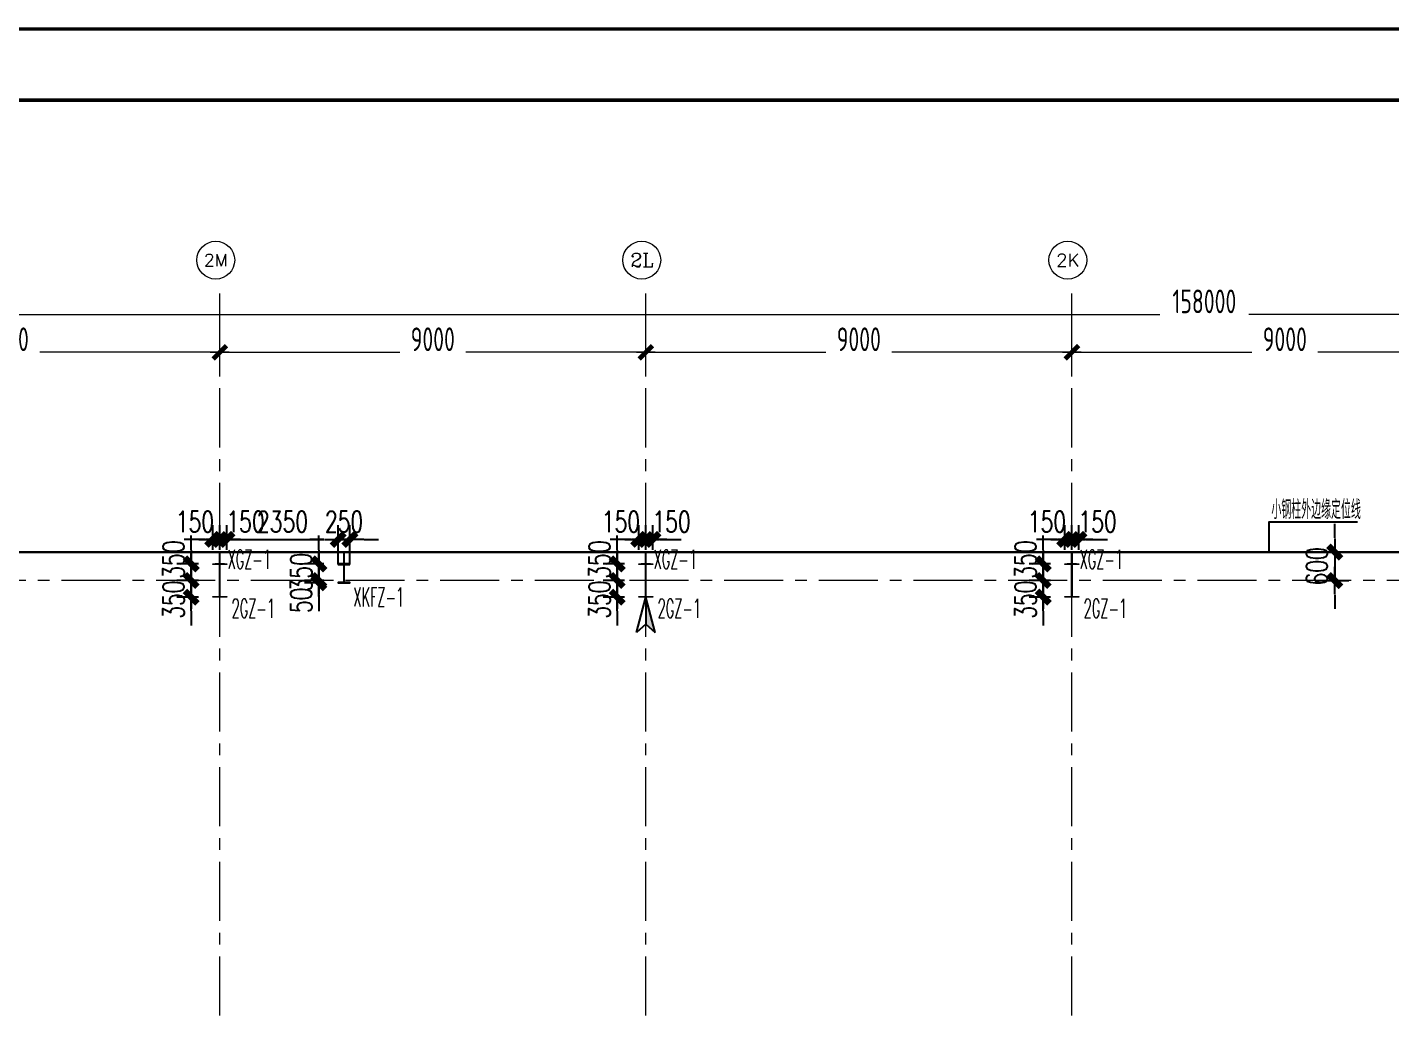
# Model space of a CAD drawing. Extents: x -1201378 to 2367219, y -619313 to 244905.
# Drawn here: x 113175 to 141979, y 9275 to 30085 of the extents above; entities that cross this region are included whole.
import ezdxf
from ezdxf.enums import TextEntityAlignment as Align

# ---------------------------------------------------------------- set-up
doc = ezdxf.new("R2010")
doc.units = 0
doc.header["$LTSCALE"] = 1000
doc.linetypes.add('CENTER', pattern=[2, 1.25, -0.25, 0.25, -0.25])
doc.linetypes.add('HIDDEN', pattern=[0.375, 0.25, -0.125])
doc.layers.get('0').update_dxf_attribs({"linetype": 'CONTINUOUS'})
doc.layers.get('Defpoints').update_dxf_attribs({"linetype": 'CONTINUOUS'})
for name, color, linetype in [('0-cxFrame', 155, 'CONTINUOUS'), ('A-AXIS-DP', 126, 'CONTINUOUS'), ('S-CJGC', 5, 'CONTINUOUS'), ('S-DIMZ', 115, 'CONTINUOUS'), ('S-SGJ', 21, 'CONTINUOUS'), ('S-SHAPE2', 165, 'HIDDEN')]:
    doc.layers.add(name, color=color, linetype=linetype)
for name, color, linetype, lineweight in [('0-cxText', 131, 'CONTINUOUS', 25), ('S-axis', 111, 'CONTINUOUS', 0), ('S-col', 2, 'CONTINUOUS', 0), ('S-dote', 5, 'CENTER', 0)]:
    doc.layers.add(name, color=color, linetype=linetype, lineweight=lineweight)
doc.styles.add('_TCH_AXIS', font='COMPLEX', dxfattribs={"bigfont": 'GBCBIG'})
doc.styles.add('cx_tuming', font='simhei.ttf')
doc.styles.add('cx_tuqian1', font='')
doc.styles.add('SS1', font='tj-romans1.shx', dxfattribs={"width": 0.7, "bigfont": 'tj-hztxt1.shx'})
doc.styles.add('TSSD_Dimension', font='tssdeng.shx', dxfattribs={"width": 0.7, "bigfont": 'hztxt.shx'})
doc.styles.add('黑体', font='simhei.ttf', dxfattribs={"width": 0.8})
doc.styles.get('cx_tuqian1').set_extended_font_data('SimSun')
doc.dimstyles.new('S-150-ARCHI', dxfattribs={"dimscale": 150, "dimtxt": 3, "dimasz": 2, "dimexe": 2, "dimexo": 2, "dimgap": 1, "dimtad": 1, "dimdec": 0, "dimzin": 0, "dimdsep": 46, "dimtxsty": 'SS1', "dimblk1": 'TT', "dimblk2": 'TT', "dimsah": 1, "dimcen": 1, "dimclrd": 256, "dimclre": 256, "dimclrt": 256, "dimadec": 0, "dimazin": 0, "dimtfac": 1, "dimtdec": 0, "dimtix": 1, "dimtmove": 2, "dimatfit": 0, "dimldrblk": 'TT', "dimfxl": 2, "dimtolj": 1, "dimtzin": 0, "dimarcsym": 0})
doc.dimstyles.new('TSSD_200_200', dxfattribs={"dimtxt": 500, "dimasz": 200, "dimexe": 200, "dimexo": 500, "dimgap": 200, "dimtad": 1, "dimdec": 0, "dimzin": 0, "dimdsep": 46, "dimtxsty": 'TSSD_Dimension', "dimblk": 'ARCHTICK', "dimcen": 0, "dimdle": 200, "dimclrt": 7, "dimadec": 0, "dimazin": 0, "dimtfac": 1, "dimtdec": 0, "dimtix": 1, "dimtmove": 2, "dimatfit": 3, "dimfxl": 1, "dimtolj": 1, "dimtzin": 0, "dimarcsym": 0})

# ---------------------------------------------------------------- blocks, each defined once
blk = doc.blocks.new('_ArchTick')
at = {"color": 0, "linetype": 'ByBlock', "const_width": 0.5}
blk.add_lwpolyline([(-0.71, -0.71), (0.71, 0.71)], dxfattribs=at)
blk = doc.blocks.new('*D99')
at = {"layer": 'Defpoints', "color": 0, "transparency": 16777216}
for p in [(-182758, -176778), (-191758, -177738), (-182758, -177738)]:
    blk.add_point(p, dxfattribs=at)
at = {"layer": 'S-axis', "color": 0, "lineweight": -2, "transparency": 16777216}
for p, q in [((-191958, -176778), (-187957, -176778)), ((-191758, -177238), (-191758, -176578)), ((-182558, -176778), (-186560, -176778)), ((-182758, -177238), (-182758, -176578))]:
    blk.add_line(p, q, dxfattribs=at)
at = {"layer": 'S-axis', "color": 0, "lineweight": -2, "transparency": 16777216, "xscale": 200, "yscale": 200, "zscale": 200, "rotation": 180}
blk.add_blockref('_ArchTick', (-191758, -176778), dxfattribs=at)
at = {"layer": 'S-axis', "color": 0, "lineweight": -2, "transparency": 16777216, "xscale": 200, "yscale": 200, "zscale": 200}
blk.add_blockref('_ArchTick', (-182758, -176778), dxfattribs=at)
at = {"layer": 'S-axis', "color": 7, "transparency": 16777216, "insert": (-187258, -176503), "char_height": 500, "attachment_point": 5, "style": 'TSSD_Dimension'}
blk.add_mtext('\\A1;9000', dxfattribs=at)
blk = doc.blocks.new('*D100')
at = {"layer": 'Defpoints', "color": 0, "transparency": 16777216}
for p in [(-173758, -176778), (-182758, -177738), (-173758, -177738)]:
    blk.add_point(p, dxfattribs=at)
at = {"layer": 'S-axis', "color": 0, "lineweight": -2, "transparency": 16777216}
for p, q in [((-182958, -176778), (-178957, -176778)), ((-182758, -177238), (-182758, -176578)), ((-173558, -176778), (-177560, -176778)), ((-173758, -177238), (-173758, -176578))]:
    blk.add_line(p, q, dxfattribs=at)
at = {"layer": 'S-axis', "color": 0, "lineweight": -2, "transparency": 16777216, "xscale": 200, "yscale": 200, "zscale": 200, "rotation": 180}
blk.add_blockref('_ArchTick', (-182758, -176778), dxfattribs=at)
at = {"layer": 'S-axis', "color": 0, "lineweight": -2, "transparency": 16777216, "xscale": 200, "yscale": 200, "zscale": 200}
blk.add_blockref('_ArchTick', (-173758, -176778), dxfattribs=at)
at = {"layer": 'S-axis', "color": 7, "transparency": 16777216, "insert": (-178258, -176503), "char_height": 500, "attachment_point": 5, "style": 'TSSD_Dimension'}
blk.add_mtext('\\A1;9000', dxfattribs=at)
blk = doc.blocks.new('*D101')
at = {"layer": 'Defpoints', "color": 0, "transparency": 16777216}
for p in [(-164758, -176778), (-173758, -177738), (-164758, -177738)]:
    blk.add_point(p, dxfattribs=at)
at = {"layer": 'S-axis', "color": 0, "lineweight": -2, "transparency": 16777216}
for p, q in [((-173958, -176778), (-169957, -176778)), ((-173758, -177238), (-173758, -176578)), ((-164558, -176778), (-168560, -176778)), ((-164758, -177238), (-164758, -176578))]:
    blk.add_line(p, q, dxfattribs=at)
at = {"layer": 'S-axis', "color": 0, "lineweight": -2, "transparency": 16777216, "xscale": 200, "yscale": 200, "zscale": 200, "rotation": 180}
blk.add_blockref('_ArchTick', (-173758, -176778), dxfattribs=at)
at = {"layer": 'S-axis', "color": 0, "lineweight": -2, "transparency": 16777216, "xscale": 200, "yscale": 200, "zscale": 200}
blk.add_blockref('_ArchTick', (-164758, -176778), dxfattribs=at)
at = {"layer": 'S-axis', "color": 7, "transparency": 16777216, "insert": (-169258, -176503), "char_height": 500, "attachment_point": 5, "style": 'TSSD_Dimension'}
blk.add_mtext('\\A1;9000', dxfattribs=at)
blk = doc.blocks.new('*D102')
at = {"layer": 'Defpoints', "color": 0, "transparency": 16777216}
for p in [(-155758, -176778), (-164758, -177738), (-155758, -177738)]:
    blk.add_point(p, dxfattribs=at)
at = {"layer": 'S-axis', "color": 0, "lineweight": -2, "transparency": 16777216}
for p, q in [((-164958, -176778), (-160957, -176778)), ((-164758, -177238), (-164758, -176578)), ((-155558, -176778), (-159560, -176778)), ((-155758, -177238), (-155758, -176578))]:
    blk.add_line(p, q, dxfattribs=at)
at = {"layer": 'S-axis', "color": 0, "lineweight": -2, "transparency": 16777216, "xscale": 200, "yscale": 200, "zscale": 200, "rotation": 180}
blk.add_blockref('_ArchTick', (-164758, -176778), dxfattribs=at)
at = {"layer": 'S-axis', "color": 0, "lineweight": -2, "transparency": 16777216, "xscale": 200, "yscale": 200, "zscale": 200}
blk.add_blockref('_ArchTick', (-155758, -176778), dxfattribs=at)
at = {"layer": 'S-axis', "color": 7, "transparency": 16777216, "insert": (-160258, -176503), "char_height": 500, "attachment_point": 5, "style": 'TSSD_Dimension'}
blk.add_mtext('\\A1;9000', dxfattribs=at)
blk = doc.blocks.new('*D112')
at = {"layer": 'Defpoints', "color": 0, "transparency": 16777216}
for p in [(-82958, -175978), (-240958, -177638), (-82958, -177638)]:
    blk.add_point(p, dxfattribs=at)
at = {"layer": 'S-axis', "color": 0, "lineweight": -2, "transparency": 16777216}
for p, q in [((-241158, -175978), (-162899, -175978)), ((-240958, -177138), (-240958, -175778)), ((-82758, -175978), (-161018, -175978)), ((-82958, -177138), (-82958, -175778))]:
    blk.add_line(p, q, dxfattribs=at)
at = {"layer": 'S-axis', "color": 0, "lineweight": -2, "transparency": 16777216, "xscale": 200, "yscale": 200, "zscale": 200, "rotation": 180}
blk.add_blockref('_ArchTick', (-240958, -175978), dxfattribs=at)
at = {"layer": 'S-axis', "color": 0, "lineweight": -2, "transparency": 16777216, "xscale": 200, "yscale": 200, "zscale": 200}
blk.add_blockref('_ArchTick', (-82958, -175978), dxfattribs=at)
at = {"layer": 'S-axis', "color": 7, "transparency": 16777216, "insert": (-161958, -175703), "char_height": 500, "attachment_point": 5, "style": 'TSSD_Dimension'}
blk.add_mtext('\\A1;158000', dxfattribs=at)
blk = doc.blocks.new('nt66')
at = {"layer": 'S-col'}
blk.add_lwpolyline([(-195790, 766820), (-195490, 766820), (-195490, 766808), (-195636, 766808), (-195636, 766132), (-195490, 766132), (-195490, 766120), (-195790, 766120), (-195790, 766132), (-195644, 766132), (-195644, 766808), (-195790, 766808)], close=True, dxfattribs=at)
blk = doc.blocks.new('33333')
for p in [(-32214, -43900), (-23214, -43900), (-14214, -43900)]:
    blk.add_blockref('nt66', p)
blk = doc.blocks.new('TK22.A0 L(Dragon)')
at = {"layer": '0-cxFrame', "color": 7, "const_width": 0.5}
blk.add_lwpolyline([(0, 0), (-1486, 0), (-1486, 841), (0, 841)], close=True, dxfattribs=at)
at = {"layer": '0-cxFrame', "const_width": 0.5}
blk.add_lwpolyline([(-80, 10), (-1466, 10), (-1466, 831), (-80, 831)], close=True, dxfattribs=at)
at = {"style": '黑体', "flags": 4}
blk.add_attdef('图幅', text='', height=3.3, dxfattribs=at).set_placement((-40, 3), align=Align.RIGHT)
at = {"layer": '0-cxText', "flags": 4}
for tag, height, style, p in [('建设单位', 3.5, 'cx_tuming', (-45, 240)), ('项目名称', 3.5, 'cx_tuming', (-45, 210)), ('子项名称', 3.5, 'cx_tuming', (-45, 180)), ('工程编号', 3.3, 'cx_tuqian1', (-35, 165)), ('图名1', 3.5, 'cx_tuming', (-45, 87)), ('图名2', 3.5, 'cx_tuming', (-45, 79)), ('图名3', 3.5, 'cx_tuming', (-45, 71)), ('出图日期', 3.3, 'cx_tuqian1', (-39, 60)), ('专业', 3.3, 'cx_tuqian1', (-55, 52)), ('版次', 3.3, 'cx_tuqian1', (-20, 44)), ('图号', 3.3, 'cx_tuqian1', (-55, 44))]:
    blk.add_attdef(tag, text='', height=height, dxfattribs=dict(at, style=style)).set_placement(p, align=Align.MIDDLE)
at = {"layer": 'Defpoints', "color": 6, "flags": 4}
for tag, height, style, p in [('tufu', 3.3, '黑体', (-12, 12)), ('dwfname', 4, 'cx_tuqian1', (-80, 3))]:
    blk.add_attdef(tag, text='', height=height, dxfattribs=dict(at, style=style)).set_placement(p, align=Align.RIGHT)
blk = doc.blocks.new('TT')
blk.add_line((-0.969, 0), (0.969, 0))
at = {"const_width": 0.45}
blk.add_lwpolyline([(-0.442, -0.442), (0.442, 0.442)], dxfattribs=at)
blk = doc.blocks.new('*D4723')
at = {"layer": 'Defpoints', "color": 0, "transparency": 16777216}
for p in [(117242, 19270), (117242, 18752), (117392, 18752)]:
    blk.add_point(p, dxfattribs=at)
at = {"layer": 'S-DIMZ', "lineweight": -2, "transparency": 16777216}
for p, q in [((117242, 19052), (117242, 19570)), ((117392, 19052), (117392, 19570)), ((116942, 19270), (116642, 19270)), ((117392, 19270), (117242, 19270)), ((117692, 19270), (117992, 19270))]:
    blk.add_line(p, q, dxfattribs=at)
at = {"layer": 'S-DIMZ', "lineweight": -2, "transparency": 16777216, "xscale": 300, "yscale": 300, "zscale": 300}
blk.add_blockref('TT', (117242, 19270), dxfattribs=at)
at = {"layer": 'S-DIMZ', "lineweight": -2, "transparency": 16777216, "xscale": 300, "yscale": 300, "zscale": 300, "rotation": 180}
blk.add_blockref('TT', (117392, 19270), dxfattribs=at)
at = {"layer": 'S-DIMZ', "transparency": 16777216, "insert": (117785, 19645), "char_height": 450, "attachment_point": 5, "style": 'SS1'}
blk.add_mtext('\\A1;150', dxfattribs=at)
blk = doc.blocks.new('*D4724')
at = {"layer": 'Defpoints', "color": 0, "transparency": 16777216}
for p in [(117092, 19270), (117092, 18752), (117242, 18752)]:
    blk.add_point(p, dxfattribs=at)
at = {"layer": 'S-DIMZ', "lineweight": -2, "transparency": 16777216}
for p, q in [((117092, 19052), (117092, 19570)), ((117242, 19052), (117242, 19570)), ((116792, 19270), (116492, 19270)), ((117242, 19270), (117092, 19270)), ((117542, 19270), (117842, 19270))]:
    blk.add_line(p, q, dxfattribs=at)
at = {"layer": 'S-DIMZ', "lineweight": -2, "transparency": 16777216, "xscale": 300, "yscale": 300, "zscale": 300}
blk.add_blockref('TT', (117092, 19270), dxfattribs=at)
at = {"layer": 'S-DIMZ', "lineweight": -2, "transparency": 16777216, "xscale": 300, "yscale": 300, "zscale": 300, "rotation": 180}
blk.add_blockref('TT', (117242, 19270), dxfattribs=at)
at = {"layer": 'S-DIMZ', "transparency": 16777216, "insert": (116716, 19645), "char_height": 450, "attachment_point": 5, "style": 'SS1'}
blk.add_mtext('\\A1;150', dxfattribs=at)
blk = doc.blocks.new('*D4725')
at = {"layer": 'Defpoints', "color": 0, "transparency": 16777216}
for p in [(117092, 18752), (116638, 18402), (117092, 18402)]:
    blk.add_point(p, dxfattribs=at)
at = {"layer": 'S-DIMZ', "lineweight": -2, "transparency": 16777216}
for p, q in [((116638, 19052), (116638, 19352)), ((116792, 18752), (116338, 18752)), ((116638, 18752), (116638, 18402)), ((116792, 18402), (116338, 18402)), ((116638, 18102), (116638, 17802))]:
    blk.add_line(p, q, dxfattribs=at)
at = {"layer": 'S-DIMZ', "lineweight": -2, "transparency": 16777216, "xscale": 300, "yscale": 300, "zscale": 300}
for p, rotation in [((116638, 18752), 270), ((116638, 18402), 90)]:
    blk.add_blockref('TT', p, dxfattribs=dict(at, rotation=rotation))
at = {"layer": 'S-DIMZ', "transparency": 16777216, "insert": (116263, 18845), "char_height": 450, "attachment_point": 5, "rotation": 90, "style": 'SS1'}
blk.add_mtext('\\A1;350', dxfattribs=at)
blk = doc.blocks.new('*D4726')
at = {"layer": 'Defpoints', "color": 0, "transparency": 16777216}
for p in [(117092, 18402), (116638, 18052), (117092, 18052)]:
    blk.add_point(p, dxfattribs=at)
at = {"layer": 'S-DIMZ', "lineweight": -2, "transparency": 16777216}
for p, q in [((116638, 18702), (116638, 19002)), ((116792, 18402), (116338, 18402)), ((116638, 18402), (116638, 18052)), ((116792, 18052), (116338, 18052)), ((116638, 17752), (116638, 17452))]:
    blk.add_line(p, q, dxfattribs=at)
at = {"layer": 'S-DIMZ', "lineweight": -2, "transparency": 16777216, "xscale": 300, "yscale": 300, "zscale": 300}
for p, rotation in [((116638, 18402), 270), ((116638, 18052), 90)]:
    blk.add_blockref('TT', p, dxfattribs=dict(at, rotation=rotation))
at = {"layer": 'S-DIMZ', "transparency": 16777216, "insert": (116263, 17998), "char_height": 450, "attachment_point": 5, "rotation": 90, "style": 'SS1'}
blk.add_mtext('\\A1;350', dxfattribs=at)
blk = doc.blocks.new('*D4715')
at = {"layer": 'Defpoints', "color": 0, "transparency": 16777216}
for p in [(126242, 19270), (126242, 18752), (126392, 18752)]:
    blk.add_point(p, dxfattribs=at)
at = {"layer": 'S-DIMZ', "lineweight": -2, "transparency": 16777216}
for p, q in [((126242, 19052), (126242, 19570)), ((126392, 19052), (126392, 19570)), ((125942, 19270), (125642, 19270)), ((126392, 19270), (126242, 19270)), ((126692, 19270), (126992, 19270))]:
    blk.add_line(p, q, dxfattribs=at)
at = {"layer": 'S-DIMZ', "lineweight": -2, "transparency": 16777216, "xscale": 300, "yscale": 300, "zscale": 300}
blk.add_blockref('TT', (126242, 19270), dxfattribs=at)
at = {"layer": 'S-DIMZ', "lineweight": -2, "transparency": 16777216, "xscale": 300, "yscale": 300, "zscale": 300, "rotation": 180}
blk.add_blockref('TT', (126392, 19270), dxfattribs=at)
at = {"layer": 'S-DIMZ', "transparency": 16777216, "insert": (126785, 19645), "char_height": 450, "attachment_point": 5, "style": 'SS1'}
blk.add_mtext('\\A1;150', dxfattribs=at)
blk = doc.blocks.new('*D4716')
at = {"layer": 'Defpoints', "color": 0, "transparency": 16777216}
for p in [(126092, 19270), (126092, 18752), (126242, 18752)]:
    blk.add_point(p, dxfattribs=at)
at = {"layer": 'S-DIMZ', "lineweight": -2, "transparency": 16777216}
for p, q in [((126092, 19052), (126092, 19570)), ((126242, 19052), (126242, 19570)), ((125792, 19270), (125492, 19270)), ((126242, 19270), (126092, 19270)), ((126542, 19270), (126842, 19270))]:
    blk.add_line(p, q, dxfattribs=at)
at = {"layer": 'S-DIMZ', "lineweight": -2, "transparency": 16777216, "xscale": 300, "yscale": 300, "zscale": 300}
blk.add_blockref('TT', (126092, 19270), dxfattribs=at)
at = {"layer": 'S-DIMZ', "lineweight": -2, "transparency": 16777216, "xscale": 300, "yscale": 300, "zscale": 300, "rotation": 180}
blk.add_blockref('TT', (126242, 19270), dxfattribs=at)
at = {"layer": 'S-DIMZ', "transparency": 16777216, "insert": (125716, 19645), "char_height": 450, "attachment_point": 5, "style": 'SS1'}
blk.add_mtext('\\A1;150', dxfattribs=at)
blk = doc.blocks.new('*D4717')
at = {"layer": 'Defpoints', "color": 0, "transparency": 16777216}
for p in [(126092, 18752), (125638, 18402), (126092, 18402)]:
    blk.add_point(p, dxfattribs=at)
at = {"layer": 'S-DIMZ', "lineweight": -2, "transparency": 16777216}
for p, q in [((125638, 19052), (125638, 19352)), ((125792, 18752), (125338, 18752)), ((125638, 18752), (125638, 18402)), ((125792, 18402), (125338, 18402)), ((125638, 18102), (125638, 17802))]:
    blk.add_line(p, q, dxfattribs=at)
at = {"layer": 'S-DIMZ', "lineweight": -2, "transparency": 16777216, "xscale": 300, "yscale": 300, "zscale": 300}
for p, rotation in [((125638, 18752), 270), ((125638, 18402), 90)]:
    blk.add_blockref('TT', p, dxfattribs=dict(at, rotation=rotation))
at = {"layer": 'S-DIMZ', "transparency": 16777216, "insert": (125263, 18845), "char_height": 450, "attachment_point": 5, "rotation": 90, "style": 'SS1'}
blk.add_mtext('\\A1;350', dxfattribs=at)
blk = doc.blocks.new('*D4718')
at = {"layer": 'Defpoints', "color": 0, "transparency": 16777216}
for p in [(126092, 18402), (125638, 18052), (126092, 18052)]:
    blk.add_point(p, dxfattribs=at)
at = {"layer": 'S-DIMZ', "lineweight": -2, "transparency": 16777216}
for p, q in [((125638, 18702), (125638, 19002)), ((125792, 18402), (125338, 18402)), ((125638, 18402), (125638, 18052)), ((125792, 18052), (125338, 18052)), ((125638, 17752), (125638, 17452))]:
    blk.add_line(p, q, dxfattribs=at)
at = {"layer": 'S-DIMZ', "lineweight": -2, "transparency": 16777216, "xscale": 300, "yscale": 300, "zscale": 300}
for p, rotation in [((125638, 18402), 270), ((125638, 18052), 90)]:
    blk.add_blockref('TT', p, dxfattribs=dict(at, rotation=rotation))
at = {"layer": 'S-DIMZ', "transparency": 16777216, "insert": (125263, 17998), "char_height": 450, "attachment_point": 5, "rotation": 90, "style": 'SS1'}
blk.add_mtext('\\A1;350', dxfattribs=at)
blk = doc.blocks.new('*D4699')
at = {"layer": 'Defpoints', "color": 0, "transparency": 16777216}
for p in [(135242, 19270), (135242, 18752), (135392, 18752)]:
    blk.add_point(p, dxfattribs=at)
at = {"layer": 'S-DIMZ', "lineweight": -2, "transparency": 16777216}
for p, q in [((135242, 19052), (135242, 19570)), ((135392, 19052), (135392, 19570)), ((134942, 19270), (134642, 19270)), ((135392, 19270), (135242, 19270)), ((135692, 19270), (135992, 19270))]:
    blk.add_line(p, q, dxfattribs=at)
at = {"layer": 'S-DIMZ', "lineweight": -2, "transparency": 16777216, "xscale": 300, "yscale": 300, "zscale": 300}
blk.add_blockref('TT', (135242, 19270), dxfattribs=at)
at = {"layer": 'S-DIMZ', "lineweight": -2, "transparency": 16777216, "xscale": 300, "yscale": 300, "zscale": 300, "rotation": 180}
blk.add_blockref('TT', (135392, 19270), dxfattribs=at)
at = {"layer": 'S-DIMZ', "transparency": 16777216, "insert": (135785, 19645), "char_height": 450, "attachment_point": 5, "style": 'SS1'}
blk.add_mtext('\\A1;150', dxfattribs=at)
blk = doc.blocks.new('*D4700')
at = {"layer": 'Defpoints', "color": 0, "transparency": 16777216}
for p in [(135092, 19270), (135092, 18752), (135242, 18752)]:
    blk.add_point(p, dxfattribs=at)
at = {"layer": 'S-DIMZ', "lineweight": -2, "transparency": 16777216}
for p, q in [((135092, 19052), (135092, 19570)), ((135242, 19052), (135242, 19570)), ((134792, 19270), (134492, 19270)), ((135242, 19270), (135092, 19270)), ((135542, 19270), (135842, 19270))]:
    blk.add_line(p, q, dxfattribs=at)
at = {"layer": 'S-DIMZ', "lineweight": -2, "transparency": 16777216, "xscale": 300, "yscale": 300, "zscale": 300}
blk.add_blockref('TT', (135092, 19270), dxfattribs=at)
at = {"layer": 'S-DIMZ', "lineweight": -2, "transparency": 16777216, "xscale": 300, "yscale": 300, "zscale": 300, "rotation": 180}
blk.add_blockref('TT', (135242, 19270), dxfattribs=at)
at = {"layer": 'S-DIMZ', "transparency": 16777216, "insert": (134716, 19645), "char_height": 450, "attachment_point": 5, "style": 'SS1'}
blk.add_mtext('\\A1;150', dxfattribs=at)
blk = doc.blocks.new('*D4701')
at = {"layer": 'Defpoints', "color": 0, "transparency": 16777216}
for p in [(135092, 18752), (134638, 18402), (135092, 18402)]:
    blk.add_point(p, dxfattribs=at)
at = {"layer": 'S-DIMZ', "lineweight": -2, "transparency": 16777216}
for p, q in [((134638, 19052), (134638, 19352)), ((134792, 18752), (134338, 18752)), ((134638, 18752), (134638, 18402)), ((134792, 18402), (134338, 18402)), ((134638, 18102), (134638, 17802))]:
    blk.add_line(p, q, dxfattribs=at)
at = {"layer": 'S-DIMZ', "lineweight": -2, "transparency": 16777216, "xscale": 300, "yscale": 300, "zscale": 300}
for p, rotation in [((134638, 18752), 270), ((134638, 18402), 90)]:
    blk.add_blockref('TT', p, dxfattribs=dict(at, rotation=rotation))
at = {"layer": 'S-DIMZ', "transparency": 16777216, "insert": (134263, 18845), "char_height": 450, "attachment_point": 5, "rotation": 90, "style": 'SS1'}
blk.add_mtext('\\A1;350', dxfattribs=at)
blk = doc.blocks.new('*D4702')
at = {"layer": 'Defpoints', "color": 0, "transparency": 16777216}
for p in [(135092, 18402), (134638, 18052), (135092, 18052)]:
    blk.add_point(p, dxfattribs=at)
at = {"layer": 'S-DIMZ', "lineweight": -2, "transparency": 16777216}
for p, q in [((134638, 18702), (134638, 19002)), ((134792, 18402), (134338, 18402)), ((134638, 18402), (134638, 18052)), ((134792, 18052), (134338, 18052)), ((134638, 17752), (134638, 17452))]:
    blk.add_line(p, q, dxfattribs=at)
at = {"layer": 'S-DIMZ', "lineweight": -2, "transparency": 16777216, "xscale": 300, "yscale": 300, "zscale": 300}
for p, rotation in [((134638, 18402), 270), ((134638, 18052), 90)]:
    blk.add_blockref('TT', p, dxfattribs=dict(at, rotation=rotation))
at = {"layer": 'S-DIMZ', "transparency": 16777216, "insert": (134263, 17998), "char_height": 450, "attachment_point": 5, "rotation": 90, "style": 'SS1'}
blk.add_mtext('\\A1;350', dxfattribs=at)
blk = doc.blocks.new('*D6481')
at = {"layer": 'Defpoints', "color": 0, "transparency": 16777216}
for p in [(140104, 19002), (140104, 18402), (140795, 18402)]:
    blk.add_point(p, dxfattribs=at)
at = {"layer": 'S-SGJ', "lineweight": -2, "transparency": 16777216}
for p, q in [((140795, 19302), (140795, 19602)), ((140404, 19002), (141095, 19002)), ((140795, 19002), (140795, 18402)), ((140404, 18402), (141095, 18402)), ((140795, 18102), (140795, 17802))]:
    blk.add_line(p, q, dxfattribs=at)
at = {"layer": 'S-SGJ', "lineweight": -2, "transparency": 16777216, "xscale": 300, "yscale": 300, "zscale": 300}
for p, rotation in [((140795, 19002), 270), ((140795, 18402), 90)]:
    blk.add_blockref('TT', p, dxfattribs=dict(at, rotation=rotation))
at = {"layer": 'S-SGJ', "transparency": 16777216, "insert": (140420, 18702), "char_height": 450, "attachment_point": 5, "rotation": 90, "style": 'SS1'}
blk.add_mtext('\\A1;600', dxfattribs=at)
blk = doc.blocks.new('S-CJGC')
at = {"layer": 'S-CJGC'}
for p, q in [((-131, -119), (0, 381)), ((131, -119), (0, 381)), ((0, 381), (0, 0)), ((0, 0), (-131, -119)), ((0, 0), (131, -119))]:
    blk.add_line(p, q, dxfattribs=at)
blk.add_solid([(131, -119), (0, 0), (0, 381)], dxfattribs=at)
blk = doc.blocks.new('*D6743')
at = {"layer": 'Defpoints', "color": 0, "transparency": 16777216}
for p in [(119742, 19270), (117392, 18752), (119742, 18452)]:
    blk.add_point(p, dxfattribs=at)
at = {"layer": 'S-DIMZ', "lineweight": -2, "transparency": 16777216}
for p, q in [((117392, 19052), (117392, 19570)), ((119742, 18752), (119742, 19570)), ((117692, 19270), (119442, 19270))]:
    blk.add_line(p, q, dxfattribs=at)
at = {"layer": 'S-DIMZ', "lineweight": -2, "transparency": 16777216, "xscale": 300, "yscale": 300, "zscale": 300, "rotation": 180}
blk.add_blockref('TT', (117392, 19270), dxfattribs=at)
at = {"layer": 'S-DIMZ', "lineweight": -2, "transparency": 16777216, "xscale": 300, "yscale": 300, "zscale": 300}
blk.add_blockref('TT', (119742, 19270), dxfattribs=at)
at = {"layer": 'S-DIMZ', "transparency": 16777216, "insert": (118567, 19645), "char_height": 450, "attachment_point": 5, "style": 'SS1'}
blk.add_mtext('\\A1;2350', dxfattribs=at)
blk = doc.blocks.new('*D6744')
at = {"layer": 'Defpoints', "color": 0, "transparency": 16777216}
for p in [(119992, 19270), (119742, 18452), (119992, 18452)]:
    blk.add_point(p, dxfattribs=at)
at = {"layer": 'S-DIMZ', "lineweight": -2, "transparency": 16777216}
for p, q in [((119742, 18752), (119742, 19570)), ((119992, 18752), (119992, 19570)), ((119442, 19270), (119142, 19270)), ((119742, 19270), (119992, 19270)), ((120292, 19270), (120592, 19270))]:
    blk.add_line(p, q, dxfattribs=at)
at = {"layer": 'S-DIMZ', "lineweight": -2, "transparency": 16777216, "xscale": 300, "yscale": 300, "zscale": 300}
blk.add_blockref('TT', (119742, 19270), dxfattribs=at)
at = {"layer": 'S-DIMZ', "lineweight": -2, "transparency": 16777216, "xscale": 300, "yscale": 300, "zscale": 300, "rotation": 180}
blk.add_blockref('TT', (119992, 19270), dxfattribs=at)
at = {"layer": 'S-DIMZ', "transparency": 16777216, "insert": (119867, 19645), "char_height": 450, "attachment_point": 5, "style": 'SS1'}
blk.add_mtext('\\A1;250', dxfattribs=at)
blk = doc.blocks.new('*D6745')
at = {"layer": 'Defpoints', "color": 0, "transparency": 16777216}
for p in [(119335, 18402), (119742, 18402), (119742, 18352)]:
    blk.add_point(p, dxfattribs=at)
at = {"layer": 'S-DIMZ', "lineweight": -2, "transparency": 16777216}
for p, q in [((119335, 18702), (119335, 19002)), ((119442, 18402), (119035, 18402)), ((119442, 18352), (119035, 18352)), ((119335, 18352), (119335, 18402)), ((119335, 18052), (119335, 17752))]:
    blk.add_line(p, q, dxfattribs=at)
at = {"layer": 'S-DIMZ', "lineweight": -2, "transparency": 16777216, "xscale": 300, "yscale": 300, "zscale": 300}
for p, rotation in [((119335, 18402), 270), ((119335, 18352), 90)]:
    blk.add_blockref('TT', p, dxfattribs=dict(at, rotation=rotation))
at = {"layer": 'S-DIMZ', "transparency": 16777216, "insert": (118960, 17984), "char_height": 450, "attachment_point": 5, "rotation": 90, "style": 'SS1'}
blk.add_mtext('\\A1;50', dxfattribs=at)
blk = doc.blocks.new('*D6742')
at = {"layer": 'Defpoints', "color": 0, "transparency": 16777216}
for p in [(119335, 18752), (119742, 18752), (119742, 18402)]:
    blk.add_point(p, dxfattribs=at)
at = {"layer": 'S-DIMZ', "lineweight": -2, "transparency": 16777216}
for p, q in [((119335, 19052), (119335, 19352)), ((119442, 18752), (119035, 18752)), ((119335, 18402), (119335, 18752)), ((119442, 18402), (119035, 18402)), ((119335, 18102), (119335, 17802))]:
    blk.add_line(p, q, dxfattribs=at)
at = {"layer": 'S-DIMZ', "lineweight": -2, "transparency": 16777216, "xscale": 300, "yscale": 300, "zscale": 300}
for p, rotation in [((119335, 18752), 270), ((119335, 18402), 90)]:
    blk.add_blockref('TT', p, dxfattribs=dict(at, rotation=rotation))
at = {"layer": 'S-DIMZ', "transparency": 16777216, "insert": (118960, 18577), "char_height": 450, "attachment_point": 5, "rotation": 90, "style": 'SS1'}
blk.add_mtext('\\A1;350', dxfattribs=at)
blk = doc.blocks.new('2#轴网')
at = {"layer": 'S-axis'}
for centre in [(-182843.4, -174832), (-173843.4, -174832), (-164843.4, -174832)]:
    blk.add_circle(centre, 400, dxfattribs=at)
at = {"layer": 'S-dote'}
for p, q in [((-182758.5, -270787), (-182758.5, -175298.2)), ((-173758.5, -270787), (-173758.5, -175298.2)), ((-164758.5, -270787), (-164758.5, -175298.2)), ((-74854.3, -181598.2), (-251154.3, -181598.2))]:
    blk.add_line(p, q, dxfattribs=at)
at = {"layer": 'S-axis', "style": '_TCH_AXIS'}
for s, height, p, p2 in [('2M', 255.29, (-183092.6, -174959.7), (-182594.2, -174959.7)), ('2L', 288.12, (-174083.5, -174976.1), (-173603.3, -174976.1)), ('2K', 265.5, (-165089.9, -174964.8), (-164596.8, -174964.8))]:
    blk.add_text(s, height=height, dxfattribs=at).set_placement(p, p2, align=Align.FIT)
at = {"layer": 'S-axis'}
for base, p1, p2, picture, middle in [((-82958.5, -175978.2), (-240958.5, -177638.2), (-82958.5, -177638.2), '*D112', (-161958.5, -175703.2)), ((-182758.5, -176778.2), (-191758.5, -177738.2), (-182758.5, -177738.2), '*D99', (-187258.5, -176503.2)), ((-173758.5, -176778.2), (-182758.5, -177738.2), (-173758.5, -177738.2), '*D100', (-178258.5, -176503.2)), ((-164758.5, -176778.2), (-173758.5, -177738.2), (-164758.5, -177738.2), '*D101', (-169258.5, -176503.2)), ((-155758.5, -176778.2), (-164758.5, -177738.2), (-155758.5, -177738.2), '*D102', (-160258.5, -176503.2))]:
    dim = blk.add_linear_dim(base=base, p1=p1, p2=p2, angle=0, dimstyle='TSSD_200_200', dxfattribs=at)
    dim.commit()
    dim.dimension.update_dxf_attribs({"geometry": picture, "text_midpoint": middle, "dimtype": 161})

msp = doc.modelspace()

# ---------------------------------------------------------------- linework, layer by layer
at = {"layer": 'A-AXIS-DP', "color": 1, "ltscale": 10000}
msp.add_lwpolyline([(119991.5, 18739.8), (119991.5, 18751.8), (119741.5, 18751.8), (119741.5, 18739.8), (119862.5, 18739.8), (119862.5, 18363.8), (119741.5, 18363.8), (119741.5, 18351.8), (119991.5, 18351.8), (119991.5, 18363.8), (119870.5, 18363.8), (119870.5, 18739.8)], close=True, dxfattribs=at)
at = {"layer": 'S-col'}
for points in [[(117341.5, 18751.8), (117141.5, 18751.8), (117141.5, 18763.8), (117237.5, 18763.8), (117237.5, 18989.8), (117141.5, 18989.8), (117141.5, 19001.8), (117341.5, 19001.8), (117341.5, 18989.8), (117245.5, 18989.8), (117245.5, 18763.8), (117341.5, 18763.8)], [(126341.5, 18751.8), (126141.5, 18751.8), (126141.5, 18763.8), (126237.5, 18763.8), (126237.5, 18989.8), (126141.5, 18989.8), (126141.5, 19001.8), (126341.5, 19001.8), (126341.5, 18989.8), (126245.5, 18989.8), (126245.5, 18763.8), (126341.5, 18763.8)], [(135341.5, 18751.8), (135141.5, 18751.8), (135141.5, 18763.8), (135237.5, 18763.8), (135237.5, 18989.8), (135141.5, 18989.8), (135141.5, 19001.8), (135341.5, 19001.8), (135341.5, 18989.8), (135245.5, 18989.8), (135245.5, 18763.8), (135341.5, 18763.8)]]:
    msp.add_lwpolyline(points, close=True, dxfattribs=at)
at = {"layer": 'S-col', "color": 3}
msp.add_lwpolyline([(119966.5, 18751.8), (119766.5, 18751.8), (119766.5, 18763.8), (119862.5, 18763.8), (119862.5, 18989.8), (119766.5, 18989.8), (119766.5, 19001.8), (119966.5, 19001.8), (119966.5, 18989.8), (119870.5, 18989.8), (119870.5, 18763.8), (119966.5, 18763.8)], close=True, dxfattribs=at)
at = {"layer": 'S-SGJ'}
msp.add_lwpolyline([(141274.3, 19634.1), (139402.1, 19634.1), (139402.1, 19001.8)], dxfattribs=at)
at = {"layer": 'S-SHAPE2', "ltscale": 2, "const_width": 50}
msp.add_lwpolyline([(216991.5, -39196.8), (216991.5, -64698.2), (59091.5, -64698.2), (59091.5, -47113.7), (80543.5, 19001.8), (216991.5, 19001.8), (216991.5, 10151.8)], dxfattribs=at)

# ---------------------------------------------------------------- block references
at = {"layer": '0-cxFrame', "xscale": 150, "yscale": 150, "zscale": 150}
msp.add_blockref('TK22.A0 L(Dragon)', (249426.9, -96102.2), dxfattribs=at)
at = {"layer": 'S-axis'}
msp.add_blockref('2#轴网', (300000, 200000), dxfattribs=at)
at = {"layer": 'S-CJGC', "xscale": 1.5, "yscale": 1.5, "zscale": 1.5}
msp.add_blockref('S-CJGC', (126241.5, 17480.1), dxfattribs=at)
at = {"layer": 'S-col'}
msp.add_blockref('33333', (345095.7, -704168.2), dxfattribs=at)

# ---------------------------------------------------------------- texts
at = {"layer": 'S-SGJ', "style": 'SS1', "width": 0.5}
for s, p in [('小钢柱外边缘定位线', (139457.6, 19899.9)), ('XGZ-1', (117407.1, 18849.1)), ('XGZ-1', (126407.1, 18849.1)), ('XGZ-1', (135407.1, 18849.1)), ('XKFZ-1', (120065, 18052.1)), ('2GZ-1', (117492.2, 17812.9)), ('2GZ-1', (126492.2, 17812.9)), ('2GZ-1', (135492.2, 17812.9))]:
    msp.add_text(s, height=400, dxfattribs=at).set_placement(p, align=Align.MIDDLE_LEFT)

# ---------------------------------------------------------------- dimensions: what is measured, and where the dimension line sits
at = {"layer": 'S-DIMZ'}
for base, p1, p2, picture, middle in [((117091.5, 19269.6), (117241.5, 18751.8), (117091.5, 18751.8), '*D4724', (116716, 19644.6)), ((117241.5, 19269.6), (117391.5, 18751.8), (117241.5, 18751.8), '*D4723', (117784.5, 19644.6)), ((126091.5, 19269.6), (126241.5, 18751.8), (126091.5, 18751.8), '*D4716', (125716, 19644.6)), ((126241.5, 19269.6), (126391.5, 18751.8), (126241.5, 18751.8), '*D4715', (126784.5, 19644.6)), ((135091.5, 19269.6), (135241.5, 18751.8), (135091.5, 18751.8), '*D4700', (134716, 19644.6)), ((135241.5, 19269.6), (135391.5, 18751.8), (135241.5, 18751.8), '*D4699', (135784.5, 19644.6))]:
    dim = msp.add_linear_dim(base=base, p1=p1, p2=p2, dimstyle='S-150-ARCHI', dxfattribs=at)
    dim.commit()
    dim.dimension.update_dxf_attribs({"geometry": picture, "text_midpoint": middle, "dimtype": 160})
for base, p1, p2, picture, middle in [((119741.5, 19269.6), (117391.5, 18751.8), (119741.5, 18451.8), '*D6743', (118566.5, 19644.6)), ((119991.5, 19269.6), (119741.5, 18451.8), (119991.5, 18451.8), '*D6744', (119866.5, 19644.6))]:
    dim = msp.add_linear_dim(base=base, p1=p1, p2=p2, dimstyle='S-150-ARCHI', dxfattribs=at)
    dim.commit()
    dim.dimension.update_dxf_attribs({"geometry": picture, "text_midpoint": middle})
for base, p1, p2, angle, picture, middle in [((116638.4, 18401.8), (117091.5, 18751.8), (117091.5, 18401.8), 90, '*D4725', (116263.4, 18844.8)), ((125638.4, 18401.8), (126091.5, 18751.8), (126091.5, 18401.8), 90, '*D4717', (125263.4, 18844.8)), ((134638.4, 18401.8), (135091.5, 18751.8), (135091.5, 18401.8), 90, '*D4701', (134263.4, 18844.8)), ((116638.4, 18051.8), (117091.5, 18401.8), (117091.5, 18051.8), 90, '*D4726', (116263.4, 17997.9)), ((119335.3, 18401.8), (119741.5, 18351.8), (119741.5, 18401.8), 270, '*D6745', (118960.3, 17984.4)), ((125638.4, 18051.8), (126091.5, 18401.8), (126091.5, 18051.8), 90, '*D4718', (125263.4, 17997.9)), ((134638.4, 18051.8), (135091.5, 18401.8), (135091.5, 18051.8), 90, '*D4702', (134263.4, 17997.9))]:
    dim = msp.add_linear_dim(base=base, p1=p1, p2=p2, angle=angle, dimstyle='S-150-ARCHI', dxfattribs=at)
    dim.commit()
    dim.dimension.update_dxf_attribs({"geometry": picture, "text_midpoint": middle, "dimtype": 160})
dim = msp.add_linear_dim(base=(119335.3, 18751.8), p1=(119741.5, 18401.8), p2=(119741.5, 18751.8), angle=270, dimstyle='S-150-ARCHI', dxfattribs=at)
dim.commit()
dim.dimension.update_dxf_attribs({"geometry": '*D6742', "text_midpoint": (118960.3, 18576.8)})
at = {"layer": 'S-SGJ'}
dim = msp.add_linear_dim(base=(140794.8, 18401.8), p1=(140104.2, 19001.8), p2=(140104.2, 18401.8), angle=90, dimstyle='S-150-ARCHI', dxfattribs=at)
dim.commit()
dim.dimension.update_dxf_attribs({"geometry": '*D6481', "text_midpoint": (140419.8, 18701.8)})

doc.saveas('drawing.dxf')
